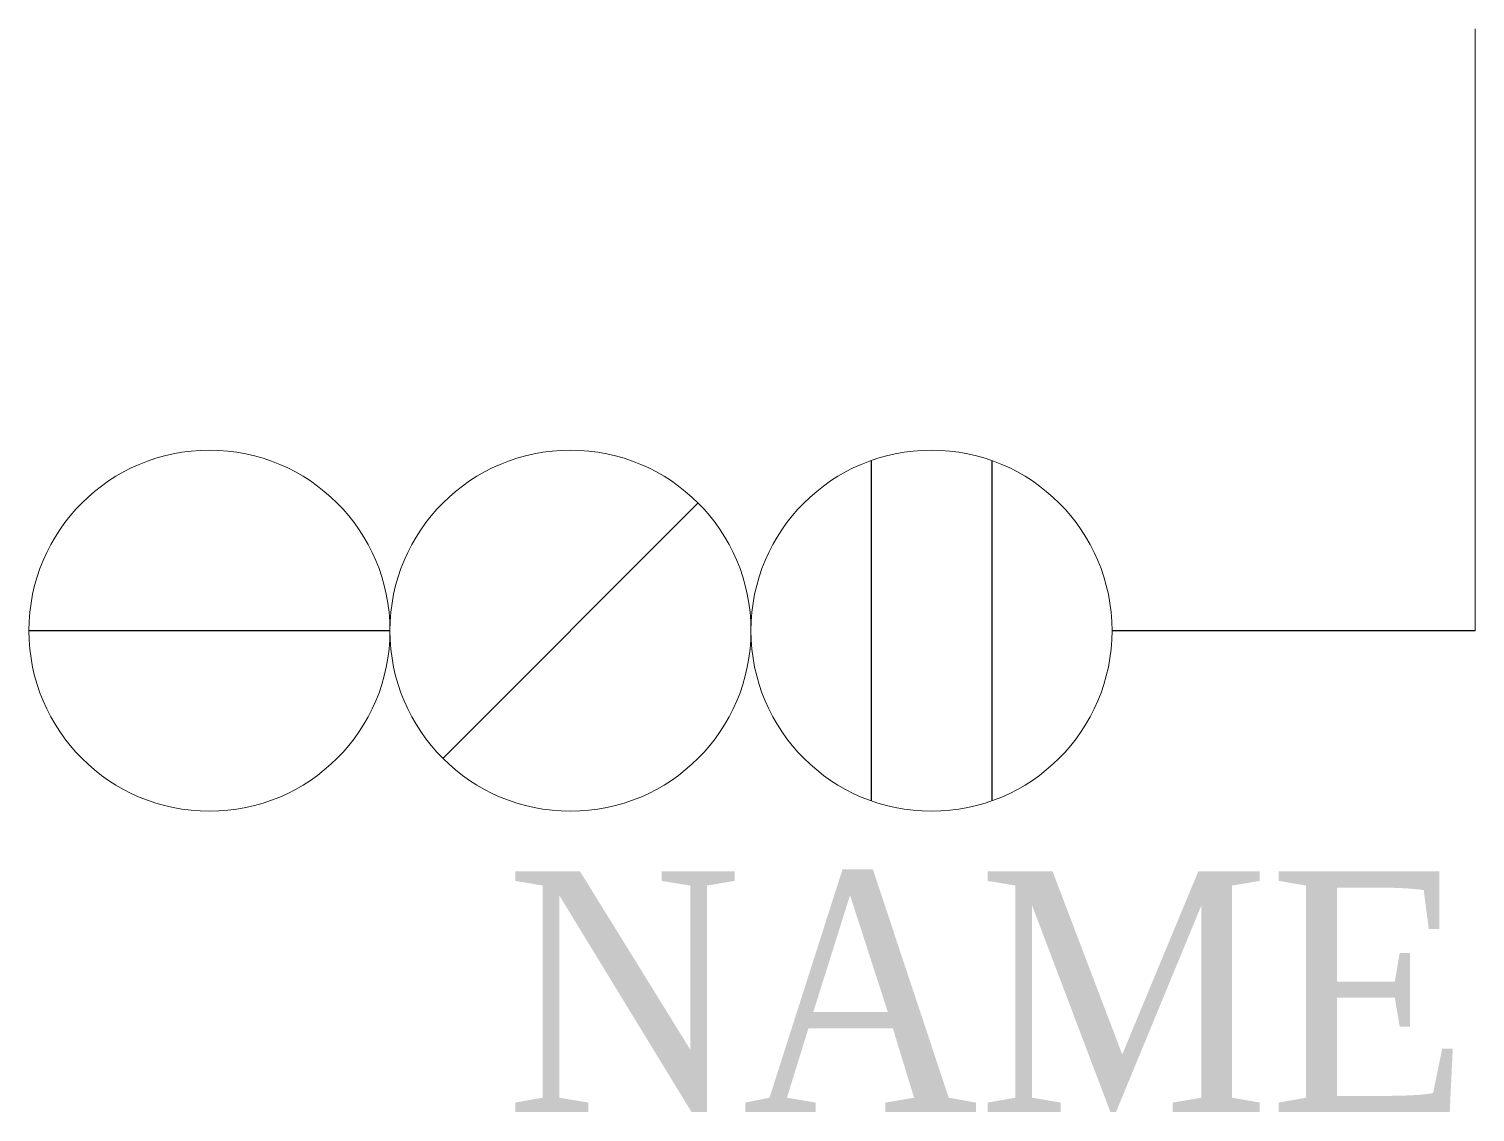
# Model space of a CAD drawing. Header units: millimetres. Extents: x -12 to 0, y -9 to 0.
import ezdxf
from ezdxf.enums import TextEntityAlignment as Align

# ---------------------------------------------------------------- set-up
doc = ezdxf.new("R2010")
doc.units = ezdxf.units.MM
doc.styles.add('CHINESE', font='TIMES.TTF', dxfattribs={"width": 0.9})

msp = doc.modelspace()

# ---------------------------------------------------------------- linework, layer by layer
at = {"color": 0, "lineweight": 0}
msp.add_line((0, -5), (0, 0), dxfattribs=at)
at = {"color": 1, "linetype": 'Continuous'}
for p, q in [((-5.017, -3.586), (-5.017, -6.414)), ((-4.017, -3.586), (-4.017, -6.414))]:
    msp.add_line(p, q, dxfattribs=at)
at = {"color": 2, "linetype": 'Continuous'}
msp.add_line((-6.457, -3.939), (-8.578, -6.061), dxfattribs=at)
at = {"color": 3, "linetype": 'Continuous'}
msp.add_line((-9.017, -5), (-12.017, -5), dxfattribs=at)
at = {"color": 0, "linetype": 'Continuous'}
msp.add_line((0, -5), (-3.017, -5), dxfattribs=at)
at = {"color": 3, "lineweight": 0}
msp.add_circle((-10.517, -5), 1.5, dxfattribs=at)
at = {"color": 2, "lineweight": 0}
msp.add_circle((-7.517, -5), 1.5, dxfattribs=at)
at = {"color": 1, "lineweight": 0}
msp.add_circle((-4.517, -5), 1.5, dxfattribs=at)

# ---------------------------------------------------------------- texts
at = {"style": 'CHINESE', "width": 0.9}
msp.add_attdef('NAME', text='NAME', height=2, dxfattribs=at).set_placement((-0.05, -9), align=Align.RIGHT)

doc.saveas('drawing.dxf')
